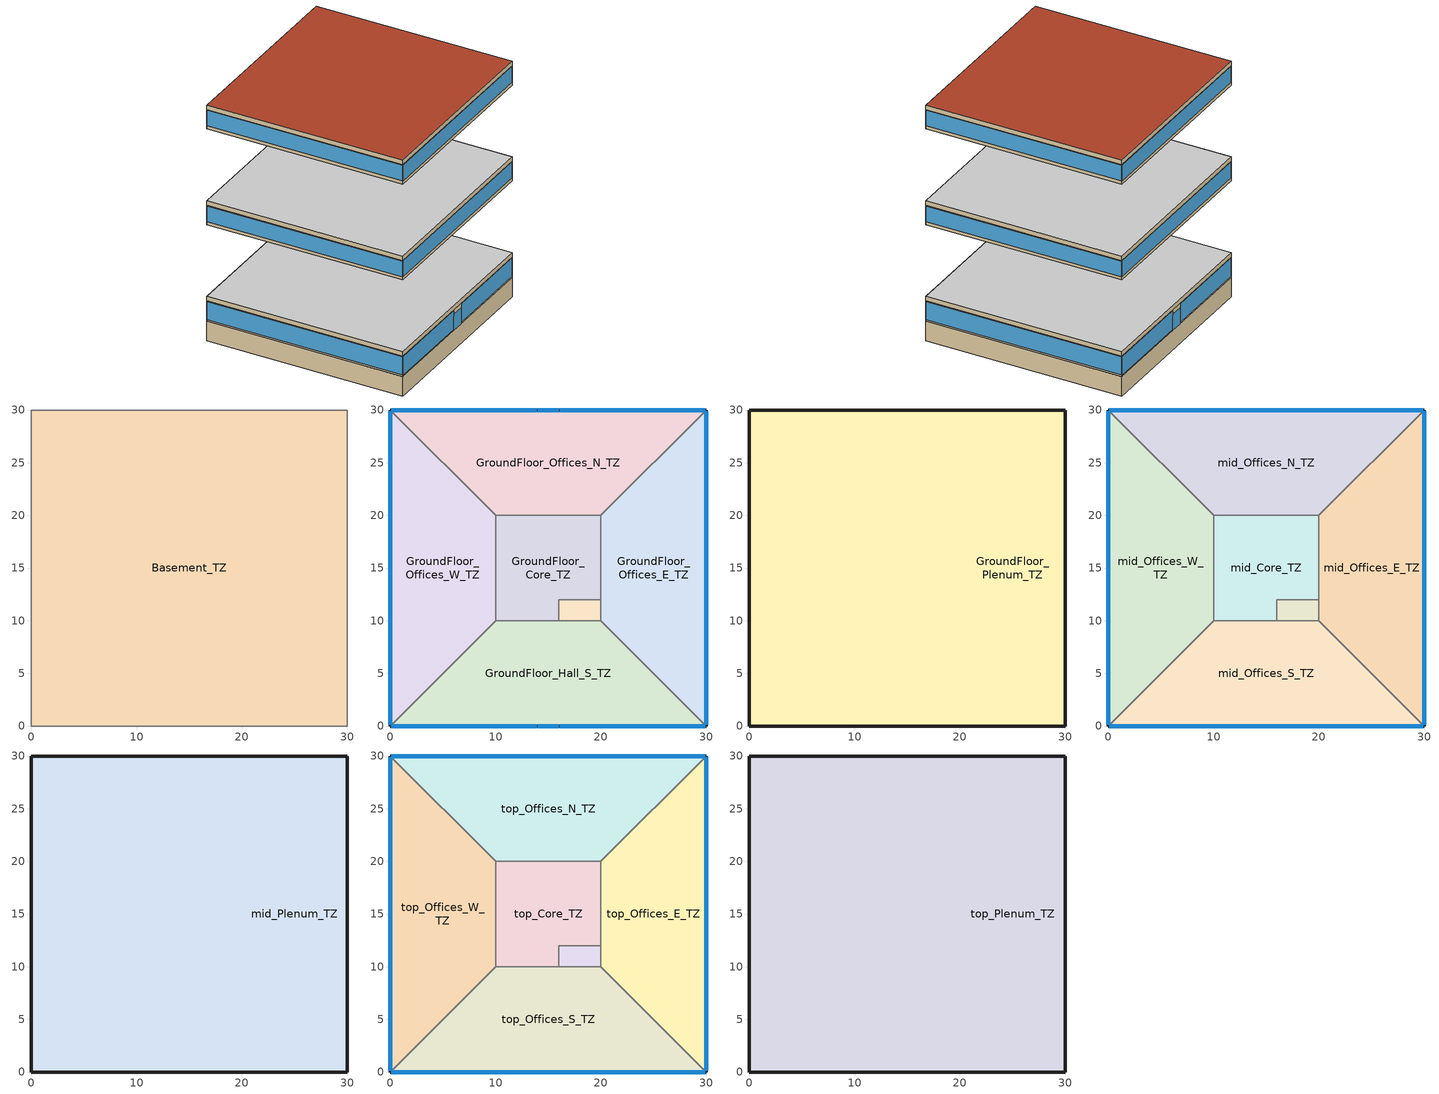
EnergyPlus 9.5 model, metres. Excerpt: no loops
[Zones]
Basement_TZ
 floor adiabatic (_Concrete_300mm): 30,30 30,0 0,0 0,30 z-3
 wall adiabatic (_Concrete_300mm): 30,0 30,30 0,30 0,0 30,0 z-3:0
GroundFloor_Core_TZ
 floor to Basement_TZ (_ConcreteAndCarpet Reversed): 20,20 20,12 16,12 16,10 10,10 10,20 z0
 wall to GroundFloor_Offices_E_TZ (_Gypsum13_Concrete200mm_Gypsum13): 20,12 20,20 z0:3.15
 wall to GroundFloor_DataCenter_TZ (_Gypsum13_Concrete200mm_Gypsum13): 16,10 16,12 20,12 z0:3.15
 wall to GroundFloor_Offices_N_TZ (_Gypsum13_Concrete200mm_Gypsum13): 20,20 10,20 z0:3.15
 wall to GroundFloor_Hall_S_TZ (_Gypsum13_Concrete200mm_Gypsum13): 10,10 16,10 z0:3.15
 wall to GroundFloor_Offices_W_TZ (_Gypsum13_Concrete200mm_Gypsum13): 10,20 10,10 z0:3.15
GroundFloor_DataCenter_TZ
 floor to Basement_TZ (_ConcreteAndCarpet Reversed): 20,12 20,10 16,10 16,12 z0
 wall to GroundFloor_Offices_E_TZ (_Gypsum13_Concrete200mm_Gypsum13): 20,10 20,12 z0:3.15
 wall to GroundFloor_Hall_S_TZ (_Gypsum13_Concrete200mm_Gypsum13): 16,10 20,10 z0:3.15
GroundFloor_Hall_S_TZ
 floor to Basement_TZ (_ConcreteAndCarpet Reversed): 20,10 30,0 0,0 10,10 z0
 wall outside (_Spandrel_Equivalent): 0,0 30,0 z0:3.15
 wall to GroundFloor_Offices_E_TZ (Construction Air Boundary): 30,0 20,10 z0:3.15
 wall to GroundFloor_Offices_W_TZ (Construction Air Boundary): 10,10 0,0 z0:3.15
 window (_ExtDoor_Main entrance): 14,0 16,0 z0:2.5
 window (dg_init_bronze): 16.1,0 29.9,0 / 0.1,0 13.9,0 z0.25:3.05
GroundFloor_Offices_E_TZ
 floor to Basement_TZ (_ConcreteAndCarpet Reversed): 30,30 30,0 20,10 20,20 z0
 wall outside (_Spandrel_Equivalent): 30,0 30,30 z0:3.15
 wall to GroundFloor_Offices_N_TZ (Construction Air Boundary): 30,30 20,20 z0:3.15
 window (dg_init_bronze): 30,0.1 30,29.9 z0.25:3.05
GroundFloor_Offices_N_TZ
 floor to Basement_TZ (_ConcreteAndCarpet Reversed): 30,30 20,20 10,20 0,30 z0
 wall outside (_Spandrel_Equivalent): 30,30 0,30 z0:3.15
 wall to GroundFloor_Offices_W_TZ (Construction Air Boundary): 0,30 10,20 z0:3.15
 window (_ExtDoor_Main entrance): 16,30 14,30 z0:2.5
 window (dg_init_bronze): 29.9,30 16.1,30 / 13.9,30 0.1,30 z0.25:3.05
GroundFloor_Offices_W_TZ
 floor to Basement_TZ (_ConcreteAndCarpet Reversed): 0,30 10,20 10,10 0,0 z0
 wall outside (_Spandrel_Equivalent): 0,30 0,0 z0:3.15
 window (dg_init_bronze): 0,29.9 0,0.1 z0.25:3.05
GroundFloor_Plenum_TZ
 floor to GroundFloor_Core_TZ (_DropCeiling): 20,20 20,12 16,12 16,10 10,10 10,20 z3.15
 floor to GroundFloor_DataCenter_TZ (_DropCeiling): 20,12 20,10 16,10 16,12 z3.15
 floor to GroundFloor_Offices_E_TZ (_DropCeiling): 30,30 30,0 20,10 20,20 z3.15
 floor to GroundFloor_Offices_N_TZ (_DropCeiling): 30,30 20,20 10,20 0,30 z3.15
 floor to GroundFloor_Hall_S_TZ (_DropCeiling): 20,10 30,0 0,0 10,10 z3.15
 floor to GroundFloor_Offices_W_TZ (_DropCeiling): 0,30 10,20 10,10 0,0 z3.15
 wall outside (_Spandrel_Equivalent): 30,0 30,30 0,30 0,0 30,0 z3.15:3.85
 ceiling adiabatic (_ConcreteSlab_200mm): 30,0 30,30 0,30 0,0 z3.85
mid_Core_TZ
 floor adiabatic (_Concrete_300mm): 20,20 20,12 16,12 16,10 10,10 10,20 z14.95
 wall to mid_Offices_E_TZ (_Gypsum13_Concrete200mm_Gypsum13): 20,12 20,20 z14.95:17.95
 wall to mid_DataCenter_TZ (_Gypsum13_Concrete200mm_Gypsum13): 16,10 16,12 20,12 z14.95:17.95
 wall to mid_Offices_N_TZ (_Gypsum13_Concrete200mm_Gypsum13): 20,20 10,20 z14.95:17.95
 wall to mid_Offices_S_TZ (_Gypsum13_Concrete200mm_Gypsum13): 10,10 16,10 z14.95:17.95
 wall to mid_Offices_W_TZ (_Gypsum13_Concrete200mm_Gypsum13): 10,20 10,10 z14.95:17.95
mid_DataCenter_TZ
 floor adiabatic (_Concrete_300mm): 20,12 20,10 16,10 16,12 z14.95
 wall to mid_Offices_E_TZ (_Gypsum13_Concrete200mm_Gypsum13): 20,10 20,12 z14.95:17.95
 wall to mid_Offices_S_TZ (_Gypsum13_Concrete200mm_Gypsum13): 16,10 20,10 z14.95:17.95
mid_Offices_E_TZ
 floor adiabatic (_Concrete_300mm): 30,30 30,0 20,10 20,20 z14.95
 wall outside (_Spandrel_Equivalent): 30,0 30,30 z14.95:17.95
 wall to mid_Offices_S_TZ (Construction Air Boundary): 20,10 30,0 z14.95:17.95
 wall to mid_Offices_N_TZ (Construction Air Boundary): 30,30 20,20 z14.95:17.95
 window (dg_init_bronze): 30,0.1 30,29.9 z15.45:17.85
mid_Offices_N_TZ
 floor adiabatic (_Concrete_300mm): 30,30 20,20 10,20 0,30 z14.95
 wall outside (_Spandrel_Equivalent): 30,30 0,30 z14.95:17.95
 wall to mid_Offices_W_TZ (Construction Air Boundary): 0,30 10,20 z14.95:17.95
 window (dg_init_bronze): 29.9,30 0.1,30 z15.45:17.85
mid_Offices_S_TZ
 floor adiabatic (_Concrete_300mm): 20,10 30,0 0,0 10,10 z14.95
 wall outside (_Spandrel_Equivalent): 0,0 30,0 z14.95:17.95
 wall to mid_Offices_W_TZ (Construction Air Boundary): 10,10 0,0 z14.95:17.95
 window (dg_init_bronze): 0.1,0 29.9,0 z15.45:17.85
mid_Offices_W_TZ
 floor adiabatic (_Concrete_300mm): 0,30 10,20 10,10 0,0 z14.95
 wall outside (_Spandrel_Equivalent): 0,30 0,0 z14.95:17.95
 window (dg_init_bronze): 0,29.9 0,0.1 z15.45:17.85
mid_Plenum_TZ
 floor to mid_Core_TZ (_DropCeiling): 20,20 20,12 16,12 16,10 10,10 10,20 z17.95
 floor to mid_DataCenter_TZ (_DropCeiling): 20,12 20,10 16,10 16,12 z17.95
 floor to mid_Offices_E_TZ (_DropCeiling): 30,30 30,0 20,10 20,20 z17.95
 floor to mid_Offices_N_TZ (_DropCeiling): 30,30 20,20 10,20 0,30 z17.95
 floor to mid_Offices_S_TZ (_DropCeiling): 20,10 30,0 0,0 10,10 z17.95
 floor to mid_Offices_W_TZ (_DropCeiling): 0,30 10,20 10,10 0,0 z17.95
 wall outside (_Spandrel_Equivalent): 30,0 30,30 0,30 0,0 30,0 z17.95:18.65
 ceiling adiabatic (_ConcreteSlab_200mm): 30,0 30,30 0,30 0,0 z18.65
top_Core_TZ
 floor adiabatic (_Concrete_300mm): 20,20 20,12 16,12 16,10 10,10 10,20 z29.75
 wall to top_Offices_E_TZ (_Gypsum13_Concrete200mm_Gypsum13): 20,12 20,20 z29.75:32.75
 wall to top_DataCenter_TZ (_Gypsum13_Concrete200mm_Gypsum13): 16,10 16,12 20,12 z29.75:32.75
 wall to top_Offices_N_TZ (_Gypsum13_Concrete200mm_Gypsum13): 20,20 10,20 z29.75:32.75
 wall to top_Offices_S_TZ (_Gypsum13_Concrete200mm_Gypsum13): 10,10 16,10 z29.75:32.75
 wall to top_Offices_W_TZ (_Gypsum13_Concrete200mm_Gypsum13): 10,20 10,10 z29.75:32.75
top_DataCenter_TZ
 floor adiabatic (_Concrete_300mm): 20,12 20,10 16,10 16,12 z29.75
 wall to top_Offices_E_TZ (_Gypsum13_Concrete200mm_Gypsum13): 20,10 20,12 z29.75:32.75
 wall to top_Offices_S_TZ (_Gypsum13_Concrete200mm_Gypsum13): 16,10 20,10 z29.75:32.75
top_Offices_E_TZ
 floor adiabatic (_Concrete_300mm): 30,30 30,0 20,10 20,20 z29.75
 wall outside (_Spandrel_Equivalent): 30,0 30,30 z29.75:32.75
 wall to top_Offices_S_TZ (Construction Air Boundary): 20,10 30,0 z29.75:32.75
 wall to top_Offices_N_TZ (Construction Air Boundary): 30,30 20,20 z29.75:32.75
 window (dg_init_bronze): 30,0.1 30,29.9 z30.25:32.65
top_Offices_N_TZ
 floor adiabatic (_Concrete_300mm): 30,30 20,20 10,20 0,30 z29.75
 wall outside (_Spandrel_Equivalent): 30,30 0,30 z29.75:32.75
 wall to top_Offices_W_TZ (Construction Air Boundary): 0,30 10,20 z29.75:32.75
 window (dg_init_bronze): 29.9,30 0.1,30 z30.25:32.65
top_Offices_S_TZ
 floor adiabatic (_Concrete_300mm): 20,10 30,0 0,0 10,10 z29.75
 wall outside (_Spandrel_Equivalent): 0,0 30,0 z29.75:32.75
 wall to top_Offices_W_TZ (Construction Air Boundary): 10,10 0,0 z29.75:32.75
 window (dg_init_bronze): 0.1,0 29.9,0 z30.25:32.65
top_Offices_W_TZ
 floor adiabatic (_Concrete_300mm): 0,30 10,20 10,10 0,0 z29.75
 wall outside (_Spandrel_Equivalent): 0,30 0,0 z29.75:32.75
 window (dg_init_bronze): 0,29.9 0,0.1 z30.25:32.65
top_Plenum_TZ
 floor to top_Core_TZ (_DropCeiling): 20,20 20,12 16,12 16,10 10,10 10,20 z32.75
 floor to top_DataCenter_TZ (_DropCeiling): 20,12 20,10 16,10 16,12 z32.75
 floor to top_Offices_E_TZ (_DropCeiling): 30,30 30,0 20,10 20,20 z32.75
 floor to top_Offices_N_TZ (_DropCeiling): 30,30 20,20 10,20 0,30 z32.75
 floor to top_Offices_S_TZ (_DropCeiling): 20,10 30,0 0,0 10,10 z32.75
 floor to top_Offices_W_TZ (_DropCeiling): 0,30 10,20 10,10 0,0 z32.75
 wall outside (_Spandrel_Equivalent): 30,0 30,30 0,30 0,0 30,0 z32.75:33.45
 roof outside (_Roof): 30,0 30,30 0,30 0,0 z33.45
[Building]
Office: North Axis {deg}=0; Terrain=City; Loads Convergence Tolerance Value {W}=0.04; Temperature Convergence Tolerance Value {deltaC}=0.2; Solar Distribution=FullInteriorAndExterior; Maximum Number of Warmup Days=25; Minimum Number of Warmup Days=6
[Site:Location]
BRUSSELS: Latitude {deg}=50.9; Longitude {deg}=4.53; Time Zone {hr}=1; Elevation {m}=58
[SizingPeriod:DesignDay] Day of Month=21; Dry-Bulb Temperature Range Modifier Type=DefaultMultipliers; Humidity Condition Type=Wetbulb; Barometric Pressure {Pa}=100630; Wind Direction {deg}=60; Rain Indicator=No; Snow Indicator=No; Daylight Saving Time Indicator=No
Name | Month | Day Type | Maximum Dry-Bulb Temperature {C} | Daily Dry-Bulb Temperature Range {deltaC} | Wetbulb or DewPoint at Maximum Dry-Bulb {C} | Wind Speed {m/s} | Solar Model Indicator | ASHRAE Clear Sky Optical Depth for Beam Irradiance (taub) | ASHRAE Clear Sky Optical Depth for Diffuse Irradiance (taud) | Sky Clearness
BRUSSELS Ann Clg .4% Condns DB=>MWB | 7 | SummerDesignDay | 29 | 9.2 | 20.1 | 3.3 | ASHRAETau | 0.47 | 1.919
BRUSSELS Ann Htg 99.6% Condns DB | 1 | WinterDesignDay | -7.7 | 0 | -7.7 | 3.1 | ASHRAEClearSky |  |  | 0
[Material] Thermal Absorptance=0.9; Solar Absorptance=0.7
Name | Roughness | Thickness {m} | Conductivity {W/m-K} | Density {kg/m3} | Specific Heat {J/kg-K} | Visible Absorptance
F13 Built-up roofing | Rough | 0.0095 | 0.16 | 1120 | 1460 | 0.7
Gypsum_13mm | Smooth | 0.0127 | 0.16 | 800 | 1090 | 0.5
Std Wood | MediumSmooth | 0.15 | 0.12 | 540 | 1210 | 0.7
_Ceiling | Smooth | 0.02 | 0.057 | 288 | 1339 | 0.2
_Floor_Concrete200mm | MediumRough | 0.2 | 1.4 | 2100 | 840 | 0.7
_Spandrel_Equivalent | Smooth | 0.205 | 0.081 | 536 | 1085 | 0.7
_Wall_Concrete300mm | MediumRough | 0.3 | 1.4 | 2100 | 840 | 0.7
[Material:NoMass] Thermal Absorptance=0.9; Solar Absorptance=0.7
Name | Roughness | Thermal Resistance {m2-K/W} | Visible Absorptance
Carpet pad | VeryRough | 0.22 | 0.8
Roof_Insulation | MediumSmooth | 5.31 | 0.7
[WindowMaterial:Shade]
Isotiss_Thermal Curtain and Air Wall: Solar Transmittance=0.12; Solar Reflectance=0.71; Visible Transmittance=0.12; Visible Reflectance=0.7; Infrared Hemispherical Emissivity=0.9; Infrared Transmittance=0.05; Thickness {m}=0.01; Conductivity {W/m-K}=0.046; Shade to Glass Distance {m}=0.05; Top Opening Multiplier=0; Bottom Opening Multiplier=0; Left-Side Opening Multiplier=0; Right-Side Opening Multiplier=0; Airflow Permeability=0
[WindowMaterial:SimpleGlazingSystem]
Name | U-Factor {W/m2-K} | Solar Heat Gain Coefficient | Visible Transmittance
DG_init_bronze | 2.71 | 0.46 | 0.36
SG_2_coated | 3.1 | 0.4 | 0.7
[Construction]
dg_init_bronze: DG_init_bronze
sg_2_coated; _ExtDoor_Main entrance: SG_2_coated
_ConcreteAndCarpet Reversed: _Floor_Concrete200mm, Carpet pad
_ConcreteSlab_200mm: _Floor_Concrete200mm
_Concrete_300mm: _Wall_Concrete300mm
_DropCeiling: _Ceiling
_Gypsum13_Concrete200mm_Gypsum13: Gypsum_13mm, _Floor_Concrete200mm, Gypsum_13mm
_Roof: F13 Built-up roofing, Roof_Insulation, _Floor_Concrete200mm
_Spandrel_Equivalent: _Spandrel_Equivalent
_WoodFurnitures: Std Wood
[Construction:AirBoundary]
Construction Air Boundary: None, 0
[Zone]
Basement_TZ: 0, 30, 0, 1, Yes
GroundFloor_Core_TZ: 10, 20, 0, 1, Yes
GroundFloor_DataCenter_TZ: 16, 10, 0, 1, Yes
GroundFloor_Hall_S_TZ: -0, 0, 0, 1, Yes
GroundFloor_Offices_E_TZ: 30, 0, 0, 1, Yes
GroundFloor_Offices_N_TZ: 30, 30, 0, 1, Yes
GroundFloor_Offices_W_TZ: -0, 30, 0, 1, Yes
GroundFloor_Plenum_TZ: 0, 0, 3.15, 1, No
mid_Core_TZ: 10, 20, 14.95, 7, Yes
mid_DataCenter_TZ: 16, 10, 14.95, 7, Yes
mid_Offices_E_TZ: 30, 0, 14.95, 7, Yes
mid_Offices_N_TZ: 30, 30, 14.95, 7, Yes
mid_Offices_S_TZ: -0, 0, 14.95, 7, Yes
mid_Offices_W_TZ: -0, 30, 14.95, 7, Yes
mid_Plenum_TZ: -0, 0, 17.95, 7, No
top_Core_TZ: 10, 20, 29.75, 1, Yes
top_DataCenter_TZ: 16, 10, 29.75, 1, Yes
top_Offices_E_TZ: 30, 0, 29.75, 1, Yes
top_Offices_N_TZ: 30, 30, 29.75, 1, Yes
top_Offices_S_TZ: -0, 0, 29.75, 1, Yes
top_Offices_W_TZ: -0, 30, 29.75, 1, Yes
top_Plenum_TZ: -0, 0, 32.75, 1, No
[Daylighting:Controls] Lighting Control Type=ContinuousOff; Minimum Input Power Fraction for Continuous or ContinuousOff Dimming Control=0.3; Minimum Light Output Fraction for Continuous or ContinuousOff Dimming Control=0.2; Number of Stepped Control Steps=1; Probability Lighting will be Reset When Needed in Manual Stepped Control=1; Glare Calculation Azimuth Angle of View Direction Clockwise from Zone y-Axis {deg}=0; Fraction of Zone Controlled by Reference Point 1=1; Illuminance Setpoint at Reference Point 1 {lux}=484.376
Name | Zone | Glare Calculation Daylighting Reference Point | Daylighting Reference Point 1
GroundFloor_Hall_S_TZ DaylightingControls | GroundFloor_Hall_S_TZ | GroundFloor_Offices_S daylighting control | GroundFloor_Offices_S daylighting control
GroundFloor_Offices_E_TZ DaylightingControls | GroundFloor_Offices_E_TZ | GroundFloor_Offices_E daylighting control | GroundFloor_Offices_E daylighting control
GroundFloor_Offices_W_TZ DaylightingControls | GroundFloor_Offices_W_TZ | GroundFloor_Offices_W daylighting control | GroundFloor_Offices_W daylighting control
mid_Offices_E_TZ DaylightingControls | mid_Offices_E_TZ | mid_Offices_E daylighting control | mid_Offices_E daylighting control
mid_Offices_S_TZ DaylightingControls | mid_Offices_S_TZ | mid_Offices_S daylighting control | mid_Offices_S daylighting control
mid_Offices_W_TZ DaylightingControls | mid_Offices_W_TZ | mid_Offices_W daylighting control | mid_Offices_W daylighting control
top_Offices_E_TZ DaylightingControls | top_Offices_E_TZ | top_Offices_E daylighting control | top_Offices_E daylighting control
top_Offices_S_TZ DaylightingControls | top_Offices_S_TZ | top_Offices_S daylighting control | top_Offices_S daylighting control
top_Offices_W_TZ DaylightingControls | top_Offices_W_TZ | top_Offices_W daylighting control | top_Offices_W daylighting control
[WindowShadingControl] Shading Type=InteriorShade; Shading Control Type=OnNightIfLowOutdoorTempAndOffDay; Schedule=Thermal curtain_Off; Setpoint {W/m2, W or deg C}=15; Shading Control Is Scheduled=Yes; Glare Control Is Active=No; Shading Device Material=Isotiss_Thermal Curtain and Air Wall; Type of Slat Angle Control for Blinds=FixedSlatAngle; Multiple Surface Control Type=Group
Name | Zone | Fenestration Surface 1 | Fenestration Surface 2
GroundFloor_Hall_S_Shading_Control | GroundFloor_Hall_S_TZ | GroundFloor_S_Window 1 | GroundFloor_S_Window 2
GroundFloor_Offices_E_Shading_Control | GroundFloor_Offices_E_TZ | GroundFloor_E_Window
GroundFloor_Offices_W_Shading_Control | GroundFloor_Offices_W_TZ | GroundFloor_W_Window
mid_Offices_E_Shading_Control | mid_Offices_E_TZ | mid_E_Window
mid_Offices_S_Shading_Control | mid_Offices_S_TZ | mid_S_Window
mid_Offices_W_Shading_Control | mid_Offices_W_TZ | mid_W_Window
top_Offices_E_Shading_Control | top_Offices_E_TZ | top_E_Window
top_Offices_S_Shading_Control | top_Offices_S_TZ | top_S_Window
top_Offices_W_Shading_Control | top_Offices_W_TZ | top_W_Window
[AvailabilityManager:NightCycle] Applicability Schedule=Always On Discrete; Control Type=CycleOnAny; Thermostat Tolerance {deltaC}=1; Cycling Run Time Control Type=FixedRunTime; Cycling Run Time {s}=3600
Name | Fan Schedule
Availability Manager Night Cycle 7 | 15 Zone DOAS Occ Sch 2
Availability Manager Night Cycle 8 | 3 Zone DOAS Occ Sch 2
[SetpointManager:MixedAir] Control Variable=Temperature
Name | Setpoint Node or NodeList
15 Zone DOAS Backup Htg Coil Outlet Air Node OS Default SPM | 15 Zone DOAS Backup Htg Coil Outlet Air Node
3 Zone DOAS Backup Htg Coil Outlet Air Node OS Default SPM | 3 Zone DOAS Backup Htg Coil Outlet Air Node
[AvailabilityManager:Scheduled] Schedule=Always On Discrete
15 Zone DOAS OA System Availability Manager; 3 Zone DOAS OA System Availability Manager
[SetpointManager:OutdoorAirReset] Control Variable=Temperature; Setpoint at Outdoor Low Temperature {C}=21.1111; Outdoor Low Temperature {C}=12.7778; Setpoint at Outdoor High Temperature {C}=15.5556; Outdoor High Temperature {C}=21.1111
Name | Setpoint Node or NodeList
15 Zone DOAS SAT Reset | 15 Zone DOAS Supply Outlet Node
3 Zone DOAS SAT Reset | 3 Zone DOAS Supply Outlet Node
[InternalMass] Construction=_WoodFurnitures
Name | Zone or ZoneList | Surface Area {m2}
mid_Core Internal Mass 1 | mid_Core_TZ | 10
GroundFloor_Core Internal Mass 1 | GroundFloor_Core_TZ | 10
top_Core Internal Mass 1 | top_Core_TZ | 10
mid_Offices_S Internal Mass 3 | mid_Offices_S_TZ | 40
mid_Offices_W Internal Mass 3 | mid_Offices_W_TZ | 40
GroundFloor_Offices_W Internal Mass 3 | GroundFloor_Offices_W_TZ | 40
mid_Offices_E Internal Mass 3 | mid_Offices_E_TZ | 40
GroundFloor_Offices_E Internal Mass 3 | GroundFloor_Offices_E_TZ | 40
GroundFloor_Offices_S Internal Mass 3 | GroundFloor_Hall_S_TZ | 40
top_Offices_E Internal Mass 3 | top_Offices_E_TZ | 40
top_Offices_S Internal Mass 3 | top_Offices_S_TZ | 40
top_Offices_W Internal Mass 3 | top_Offices_W_TZ | 40
mid_Offices_N Internal Mass 4 | mid_Offices_N_TZ | 40
GroundFloor_Offices_N Internal Mass 4 | GroundFloor_Offices_N_TZ | 40
top_Offices_N Internal Mass 4 | top_Offices_N_TZ | 40
[Exterior:FuelEquipment] Fuel Use Type=Electricity
Name | Schedule | Design Level {W}
Elevators | BLDG_ELEVATORS | 244444
Elevators_Lights_Fan | ELEV_LIGHT_FAN_SCH_ADD_DF | 752
[EnergyManagementSystem:Sensor] Output:Variable or Output:Meter Index Key=Environment; Output:Variable or Output:Meter=Site Outdoor Air Drybulb Temperature
OAT; OAT_1; OAT_2
[EnergyManagementSystem:Actuator] Actuated Component Type=Schedule:Year; Actuated Component Control Type=Schedule Value
Name | Actuated Component Unique
SYS15ZoneDOASClgSch0; SYS15ZoneDOASClgSch0_1; SYS15ZoneDOASClgSch0_2 | _Cooling_26
SYS15ZoneDOASHtgSch0; SYS15ZoneDOASHtgSch0_1; SYS15ZoneDOASHtgSch0_2 | _Heating_21
[EnergyManagementSystem:Program]
SYS15ZoneDOASOptimumStartProg0: IF DaylightSavings==0 && DayOfWeek>1 && Hour==5 && OAT<23.9 && OAT>1.7; SET SYS15ZoneDOASClgSch0 = 29.4; SET SYS15ZoneDOASHtgSch0 = 15.6; ELSEIF DaylightSavings==0 && DayOfWeek==1 && Hour==7 && OAT<23.9 && OAT>1.7; SET SYS15ZoneDOASClgSch0 = 29.4; SET SYS15ZoneDOASHtgSch0 = 15.6; ELSEIF DaylightSavings==1 && DayOfWeek>1 && Hour==4 && OAT<23.9 && OAT>1.7; SET SYS15ZoneDOASClgSch0 = 29.4; SET SYS15ZoneDOASHtgSch0 = 15.6; ELSEIF DaylightSavings==1 && DayOfWeek==1 && Hour==6 && OAT<23.9 && OAT>1.7; SET SYS15ZoneDOASClgSch0 = 29.4; SET SYS15ZoneDOASHtgSch0 = 15.6; ELSE; SET SYS15ZoneDOASClgSch0 = NULL; SET SYS15ZoneDOASHtgSch0 = NULL; ENDIF
SYS15ZoneDOASOptimumStartProg0_1: IF DaylightSavings==0 && DayOfWeek>1 && Hour==5 && OAT_1<23.9 && OAT_1>1.7; SET SYS15ZoneDOASClgSch0_1 = 29.4; SET SYS15ZoneDOASHtgSch0_1 = 15.6; ELSEIF DaylightSavings==0 && DayOfWeek==1 && Hour==7 && OAT_1<23.9 && OAT_1>1.7; SET SYS15ZoneDOASClgSch0_1 = 29.4; SET SYS15ZoneDOASHtgSch0_1 = 15.6; ELSEIF DaylightSavings==1 && DayOfWeek>1 && Hour==4 && OAT_1<23.9 && OAT_1>1.7; SET SYS15ZoneDOASClgSch0_1 = 29.4; SET SYS15ZoneDOASHtgSch0_1 = 15.6; ELSEIF DaylightSavings==1 && DayOfWeek==1 && Hour==6 && OAT_1<23.9 && OAT_1>1.7; SET SYS15ZoneDOASClgSch0_1 = 29.4; SET SYS15ZoneDOASHtgSch0_1 = 15.6; ELSE; SET SYS15ZoneDOASClgSch0_1 = NULL; SET SYS15ZoneDOASHtgSch0_1 = NULL; ENDIF
SYS15ZoneDOASOptimumStartProg0_2: IF DaylightSavings==0 && DayOfWeek>1 && Hour==5 && OAT_2<23.9 && OAT_2>1.7; SET SYS15ZoneDOASClgSch0_2 = 29.4; SET SYS15ZoneDOASHtgSch0_2 = 15.6; ELSEIF DaylightSavings==0 && DayOfWeek==1 && Hour==7 && OAT_2<23.9 && OAT_2>1.7; SET SYS15ZoneDOASClgSch0_2 = 29.4; SET SYS15ZoneDOASHtgSch0_2 = 15.6; ELSEIF DaylightSavings==1 && DayOfWeek>1 && Hour==4 && OAT_2<23.9 && OAT_2>1.7; SET SYS15ZoneDOASClgSch0_2 = 29.4; SET SYS15ZoneDOASHtgSch0_2 = 15.6; ELSEIF DaylightSavings==1 && DayOfWeek==1 && Hour==6 && OAT_2<23.9 && OAT_2>1.7; SET SYS15ZoneDOASClgSch0_2 = 29.4; SET SYS15ZoneDOASHtgSch0_2 = 15.6; ELSE; SET SYS15ZoneDOASClgSch0_2 = NULL; SET SYS15ZoneDOASHtgSch0_2 = NULL; ENDIF
[EnergyManagementSystem:ProgramCallingManager]
SYS15ZoneDOASOptimumStartCallingManager0: BeginTimestepBeforePredictor; SYS15ZoneDOASOptimumStartProg0
SYS15ZoneDOASOptimumStartCallingManager0 1: BeginTimestepBeforePredictor; SYS15ZoneDOASOptimumStartProg0_1
SYS15ZoneDOASOptimumStartCallingManager0 2: BeginTimestepBeforePredictor; SYS15ZoneDOASOptimumStartProg0_2
[Schedule:Compact]
BLDG_ELEVATORS; ELEV_LIGHT_FAN_SCH_ADD_DF: Through: 12/31, For: SummerDesignDay, Until: 24:00, 0.5, For: WinterDesignDay, Until: 24:00, 0.05, For: AllOtherDays, Until: 04:00, 0.05, Until: 05:00, 0.1, Until: 06:00, 0.2, Until: 07:00, 0.4, Until: 09:00, 0.5, Until: 10:00, 0.35, Until: 16:00, 0.15, Until: 17:00, 0.35, Until: 19:00, 0.5, Until: 21:00, 0.4, Until: 22:00, 0.3, Until: 23:00, 0.2, Until: 24:00, 0.1
[Schedule:Day:Interval]
Large Office HtgSetp Rule 1 Day Schedule 12; Large Office HtgSetp Summer Design Day 5; Large Office HtgSetp Rule 1 Day Schedule 11: No, 24:00, 17
Large Office HtgSetp Default Schedule 5: No, 06:00, 17, 21:00, 21, 24:00, 17
Large Office HtgSetp Rule 2 Day Schedule 5: No, 08:00, 17, 18:00, 21, 24:00, 17
Large Office HtgSetp Winter Design Day 5: No, 24:00, 21
Large Office ClgSetp Rule 1 Day Schedule 12; Large Office ClgSetp Rule 1 Day Schedule 11: No, 24:00, 29
Large Office ClgSetp Default Schedule 5: No, 06:00, 29, 21:00, 26, 24:00, 29
Large Office ClgSetp Rule 2 Day Schedule 5: No, 08:00, 29, 18:00, 26, 24:00, 29
Large Office ClgSetp Summer Design Day 5: No, 06:00, 29, 22:00, 26, 24:00, 29
Large Office ClgSetp Winter Design Day 5: No, 24:00, 25
15 Zone DOAS Occ Sch Sunday 2: No, 07:00, 0, 18:00, 1, 24:00, 0
15 Zone DOAS Occ Sch Default 2: No, 06:00, 0, 23:00, 1, 24:00, 0
15 Zone DOAS Occ Sch Saturday 2: No, 07:00, 0, 19:00, 1, 24:00, 0
15 Zone DOAS Occ Sch Summer Design Day 2; 15 Zone DOAS Occ Sch Winter Design Day 2; 3 Zone DOAS Occ Sch Summer Design Day 2; 3 Zone DOAS Occ Sch Winter Design Day 2: No, 24:00, 1
3 Zone DOAS Occ Sch Default 2; Schedule Day 8: No, 24:00, 0
[Schedule:Week:Daily]
_Heating_21 Week Rule - Jan1-Dec31: Large Office HtgSetp Rule 1 Day Schedule 12, Large Office HtgSetp Default Schedule 5, Large Office HtgSetp Default Schedule 5, Large Office HtgSetp Default Schedule 5, Large Office HtgSetp Default Schedule 5, Large Office HtgSetp Default Schedule 5, Large Office HtgSetp Rule 2 Day Schedule 5, Large Office HtgSetp Rule 1 Day Schedule 11, Large Office HtgSetp Summer Design Day 5, Large Office HtgSetp Winter Design Day 5, Large Office HtgSetp Default Schedule 5, Large Office HtgSetp Default Schedule 5
_Cooling_26 Week Rule - Jan1-Dec31: Large Office ClgSetp Rule 1 Day Schedule 12, Large Office ClgSetp Default Schedule 5, Large Office ClgSetp Default Schedule 5, Large Office ClgSetp Default Schedule 5, Large Office ClgSetp Default Schedule 5, Large Office ClgSetp Default Schedule 5, Large Office ClgSetp Rule 2 Day Schedule 5, Large Office ClgSetp Rule 1 Day Schedule 11, Large Office ClgSetp Summer Design Day 5, Large Office ClgSetp Winter Design Day 5, Large Office ClgSetp Default Schedule 5, Large Office ClgSetp Default Schedule 5
15 Zone DOAS Occ Sch 2 Week Rule - Jan1-Dec31: 15 Zone DOAS Occ Sch Sunday 2, 15 Zone DOAS Occ Sch Default 2, 15 Zone DOAS Occ Sch Default 2, 15 Zone DOAS Occ Sch Default 2, 15 Zone DOAS Occ Sch Default 2, 15 Zone DOAS Occ Sch Default 2, 15 Zone DOAS Occ Sch Saturday 2, 15 Zone DOAS Occ Sch Default 2, 15 Zone DOAS Occ Sch Summer Design Day 2, 15 Zone DOAS Occ Sch Winter Design Day 2, 15 Zone DOAS Occ Sch Default 2, 15 Zone DOAS Occ Sch Default 2
3 Zone DOAS Occ Sch 2 Week Rule - Jan1-Dec31: 3 Zone DOAS Occ Sch Default 2, 3 Zone DOAS Occ Sch Default 2, 3 Zone DOAS Occ Sch Default 2, 3 Zone DOAS Occ Sch Default 2, 3 Zone DOAS Occ Sch Default 2, 3 Zone DOAS Occ Sch Default 2, 3 Zone DOAS Occ Sch Default 2, 3 Zone DOAS Occ Sch Default 2, 3 Zone DOAS Occ Sch Summer Design Day 2, 3 Zone DOAS Occ Sch Winter Design Day 2, 3 Zone DOAS Occ Sch Default 2, 3 Zone DOAS Occ Sch Default 2
Thermal curtain_Off Week Rule - Jan1-Dec31: Schedule Day 8, Schedule Day 8, Schedule Day 8, Schedule Day 8, Schedule Day 8, Schedule Day 8, Schedule Day 8, Schedule Day 8, Schedule Day 8, Schedule Day 8, Schedule Day 8, Schedule Day 8
[Schedule:Year]
_Heating_21: _Heating_21 Week Rule - Jan1-Dec31, 1, 1, 12, 31
_Cooling_26: _Cooling_26 Week Rule - Jan1-Dec31, 1, 1, 12, 31
15 Zone DOAS Occ Sch 2: 15 Zone DOAS Occ Sch 2 Week Rule - Jan1-Dec31, 1, 1, 12, 31
3 Zone DOAS Occ Sch 2: 3 Zone DOAS Occ Sch 2 Week Rule - Jan1-Dec31, 1, 1, 12, 31
Thermal curtain_Off: Thermal curtain_Off Week Rule - Jan1-Dec31, 1, 1, 12, 31
[Schedule:Constant]
Always On Discrete: OnOff 1, 1
